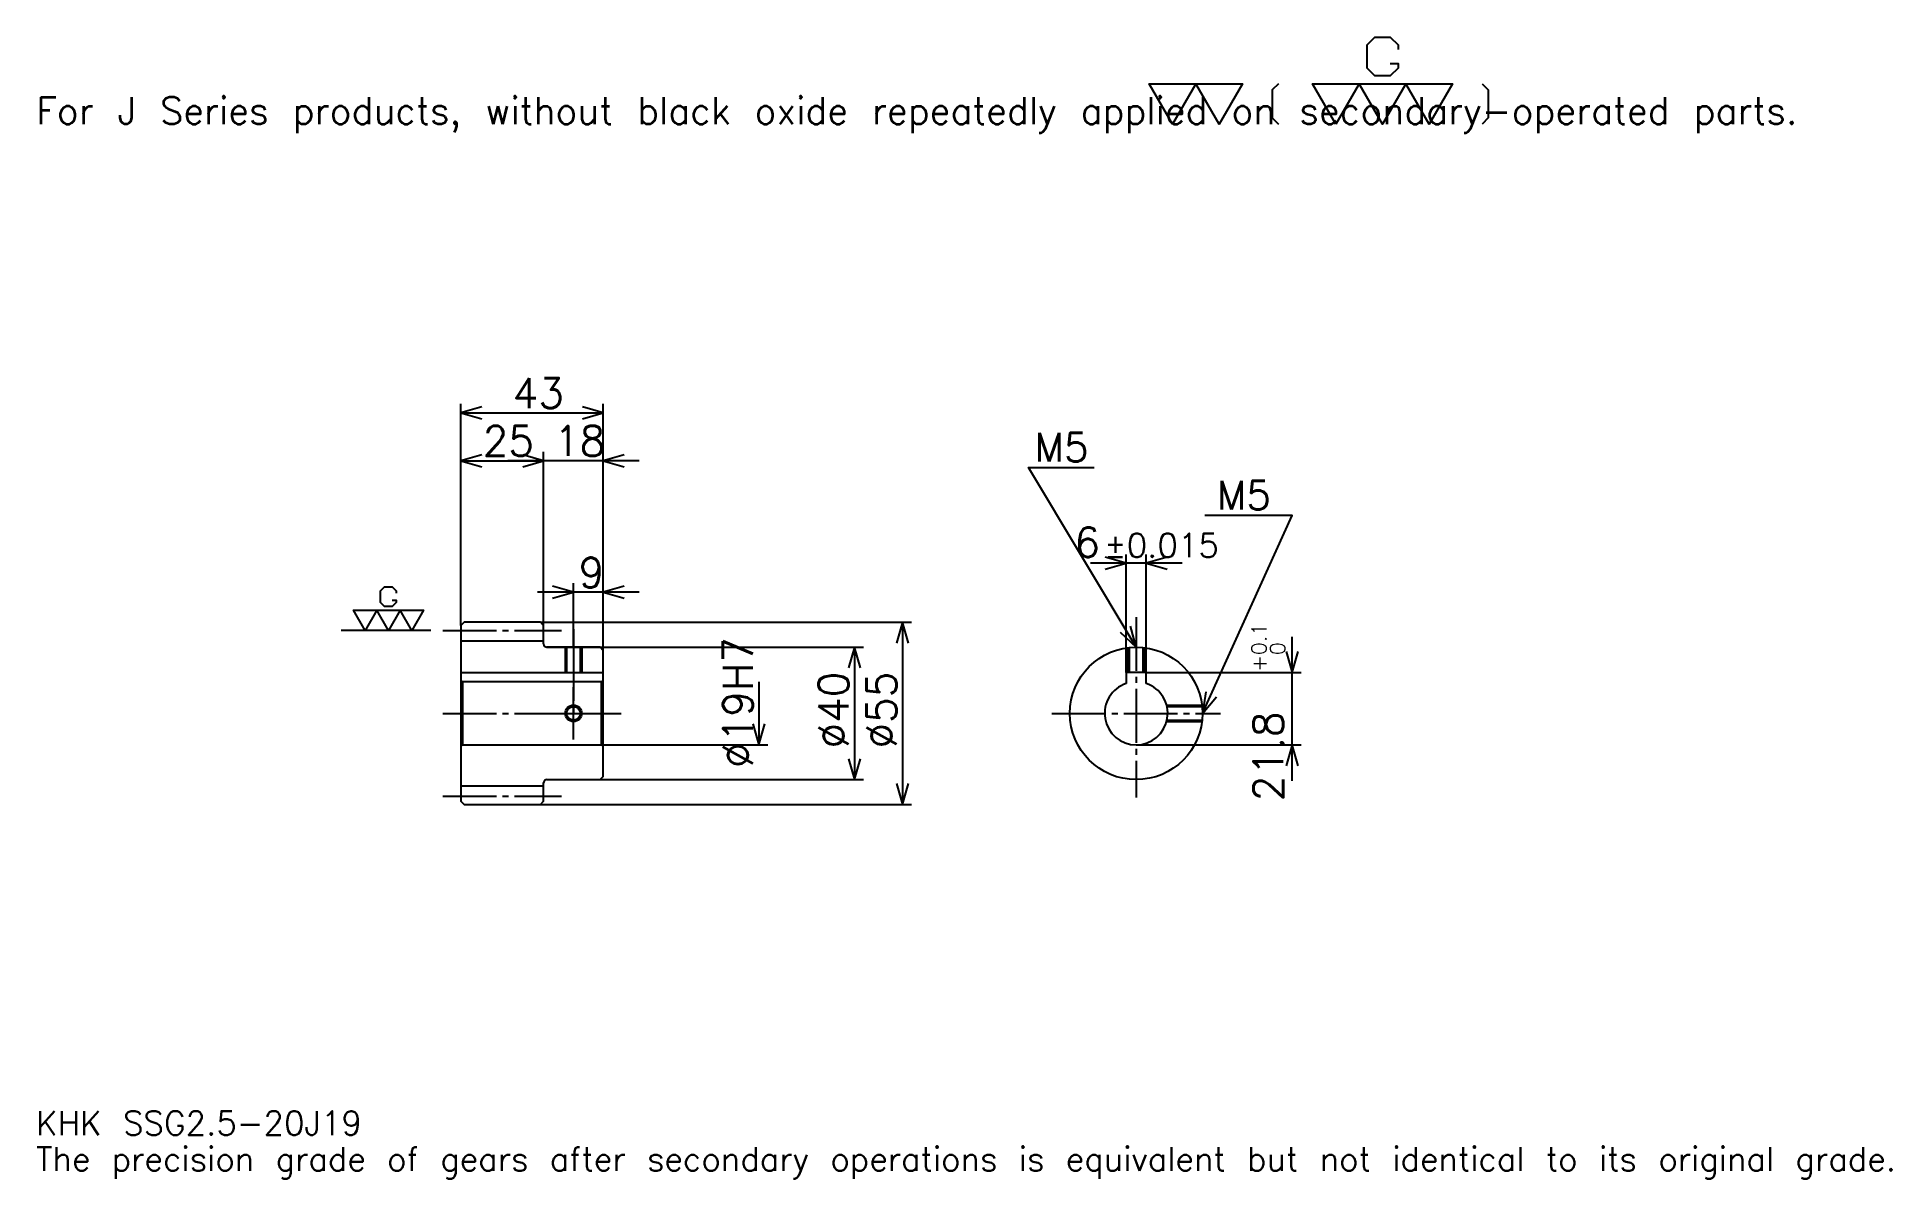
# Model space of a CAD drawing. Extents: x 18 to 578, y 7 to 351.
import ezdxf

# ---------------------------------------------------------------- set-up
doc = ezdxf.new("R2010")
doc.units = 0
doc.linetypes.add('DASHDOT', pattern=[21.652174, 16.23913, -1.804348, 1.804348, -1.804348])
doc.layers.get('0').update_dxf_attribs({"linetype": 'CONTINUOUS'})
doc.layers.add('DASHDOT', color=6, linetype='DASHDOT')
doc.styles.add('KANJI', font='TXT', dxfattribs={"bigfont": 'BIGFONT'})

msp = doc.modelspace()

# ---------------------------------------------------------------- linework, layer by layer
at = {"color": 5}
for p, q in [((146.152161, 174.554352), (146.152161, 240.413055)), ((146.152161, 237.706528), (189.152161, 237.706528)), ((189.152161, 174.554352), (189.152161, 240.413055)), ((171.152161, 174.554352), (171.152161, 225.978271)), ((146.152161, 223.271744), (171.152161, 223.271744)), ((199.978241, 223.271744), (160.32608, 223.271744)), ((363.717377, 192.315216), (336.065216, 192.315216)), ((346.891296, 159.354355), (346.891296, 195.021744)), ((352.891296, 159.354355), (352.891296, 195.021744)), ((180.152161, 174.554352), (180.152161, 186.282608)), ((199.978241, 183.576096), (169.32608, 183.576096)), ((146.152161, 173.554352), (146.152161, 174.554352)), ((170.152161, 174.554352), (189.152161, 174.554352)), ((171.152161, 173.554352), (171.152161, 174.554352)), ((180.152161, 167.054352), (180.152161, 174.554352)), ((180.152161, 167.054352), (180.152161, 174.554352)), ((189.152161, 174.554352), (282.07608, 174.554352)), ((189.152161, 166.054352), (189.152161, 174.554352)), ((279.369568, 174.554352), (279.369568, 119.554352)), ((396.956512, 126.728264), (396.956512, 170.180435)), ((172.152161, 167.054352), (189.152161, 167.054352)), ((189.152161, 167.054352), (267.641296, 167.054352)), ((264.934753, 167.054352), (264.934753, 127.054352)), ((352.891296, 159.354355), (399.663025, 159.354355)), ((236.065201, 156.554352), (236.065201, 137.554352)), ((189.152161, 137.554352), (238.771729, 137.554352)), ((349.891296, 137.554352), (399.663025, 137.554352)), ((172.152161, 127.054352), (189.152161, 127.054352)), ((189.152161, 127.054352), (267.641296, 127.054352)), ((170.152161, 119.554352), (189.152161, 119.554352)), ((189.152161, 119.554352), (282.07608, 119.554352))]:
    msp.add_line(p, q, dxfattribs=at)
at = {"color": 7}
msp.add_line((137.130417, 172.054352), (110.065201, 172.054352), dxfattribs=at)
at = {"color": 4}
for p, q in [((146.152161, 168.929352), (171.152161, 168.929352)), ((146.152161, 159.354355), (189.152161, 159.354355)), ((188.652161, 156.554352), (189.152161, 157.054352)), ((146.652161, 156.554352), (146.652161, 137.554352)), ((188.652161, 137.554352), (189.152161, 137.054352)), ((146.152161, 125.179352), (171.152161, 125.179352))]:
    msp.add_line(p, q, dxfattribs=at)
at = {"color": 7}
for points in [[(426.547821, 343.078705), (428.893494, 343.078705), (428.893494, 341.671326), (426.547821, 339.325653), (421.856537, 339.325653), (419.510864, 341.671326), (419.510864, 348.708282), (421.856537, 351.053925), (426.547821, 351.053925), (428.893494, 348.708282), (428.893494, 347.300873)], [(360.869568, 324.782623), (353.832611, 336.980011), (381.980438, 336.980011), (374.943481, 324.782623), (367.906525, 336.980011), (360.869568, 324.782623)], [(392.770447, 336.980011), (390.893921, 335.103485), (390.893921, 326.659149), (392.770447, 324.782623)], [(410.128265, 324.782623), (403.091309, 336.980011), (445.313049, 336.980011), (438.276093, 324.782623), (431.239136, 336.980011), (424.202179, 324.782623), (417.165222, 336.980011), (410.128265, 324.782623)], [(454.226532, 336.980011), (456.103058, 335.103485), (456.103058, 326.659149), (454.226532, 324.782623)], [(125.492378, 181.202393), (126.665207, 181.202393), (126.665207, 180.498703), (125.492378, 179.325867), (123.146729, 179.325867), (121.9739, 180.498703), (121.9739, 184.017181), (123.146729, 185.190002), (125.492378, 185.190002), (126.665207, 184.017181), (126.665207, 183.313477)], [(117.282593, 172.054352), (113.764114, 178.153046), (134.874985, 178.153046), (131.356506, 172.054352), (127.838028, 178.153046), (124.31955, 172.054352), (120.801071, 178.153046), (117.282593, 172.054352)]]:
    msp.add_lwpolyline(points, dxfattribs=at)
at = {"color": 5}
for points in [[(152.467377, 239.510864), (146.152161, 237.706528), (152.467377, 235.902191)], [(182.836945, 235.902191), (189.152161, 237.706528), (182.836945, 239.510864)], [(152.467377, 225.07608), (146.152161, 223.271744), (152.467377, 221.467407)], [(164.836945, 221.467407), (171.152161, 223.271744), (164.836945, 225.07608)], [(164.836945, 221.467407), (171.152161, 223.271744), (164.836945, 225.07608)], [(195.467377, 225.07608), (189.152161, 223.271744), (195.467377, 221.467407)], [(349.891296, 167.054352), (317.413025, 221.184784), (337.260864, 221.184784)], [(369.891296, 147.054352), (396.956512, 206.75), (370.613037, 206.75)], [(340.57608, 190.510864), (346.891296, 192.315216), (340.57608, 194.119568)], [(359.206512, 194.119568), (352.891296, 192.315216), (359.206512, 190.510864)], [(173.836945, 181.771744), (180.152161, 183.576096), (173.836945, 185.380432)], [(195.467377, 185.380432), (189.152161, 183.576096), (195.467377, 181.771744)], [(281.173889, 168.239136), (279.369568, 174.554352), (277.565186, 168.239136)], [(345.09491, 171.541275), (349.891296, 167.054352), (348.189362, 173.397934)], [(266.739105, 160.739136), (264.934753, 167.054352), (263.130432, 160.739136)], [(395.152161, 165.669571), (396.956512, 159.354355), (398.760864, 165.669571)], [(370.855713, 153.551086), (369.891296, 147.054352), (374.142365, 152.060959)], [(234.260864, 143.869568), (236.065201, 137.554352), (237.869537, 143.869568)], [(398.760864, 131.239136), (396.956512, 137.554352), (395.152161, 131.239136)], [(263.130432, 133.369568), (264.934753, 127.054352), (266.739105, 133.369568)], [(277.565186, 125.869568), (279.369568, 119.554352), (281.173889, 125.869568)]]:
    msp.add_lwpolyline(points, dxfattribs=at)
at = {"color": 4}
for points in [[(171.152161, 168.054352), (171.152161, 173.554352), (170.152161, 174.554352), (147.152161, 174.554352), (146.152161, 173.554352), (146.152161, 137.054352)], [(172.152161, 127.054352), (188.152161, 127.054352), (189.152161, 128.054352), (189.152161, 166.054352), (188.152161, 167.054352), (172.152161, 167.054352)], [(177.652161, 167.054352), (177.652161, 159.354355)], [(178.087158, 167.054352), (178.087158, 159.354355)], [(182.217163, 167.054352), (182.217163, 159.354355)], [(182.652161, 167.054352), (182.652161, 159.354355)], [(347.391296, 159.354355), (347.391296, 166.897491)], [(347.826294, 159.354355), (347.826294, 166.947464)], [(351.956299, 159.354355), (351.956299, 166.947464)], [(352.391296, 159.354355), (352.391296, 166.897491)], [(146.152161, 137.054352), (146.652161, 137.554352), (188.652161, 137.554352), (188.652161, 156.554352), (146.652161, 156.554352), (146.152161, 157.054352)], [(352.891296, 156.068237), (352.891296, 159.354355), (346.891296, 159.354355), (346.891296, 156.068237)], [(359.056458, 149.554352), (369.734436, 149.554352)], [(359.164154, 149.119354), (369.784424, 149.119354)], [(359.056458, 144.554352), (369.734436, 144.554352)], [(359.164154, 144.989349), (369.784424, 144.989349)], [(146.152161, 137.054352), (146.152161, 120.554352), (147.152161, 119.554352), (170.152161, 119.554352), (171.152161, 120.554352), (171.152161, 126.054352)]]:
    msp.add_lwpolyline(points, dxfattribs=at)
for centre, radius in [((349.891296, 147.054352), 20), ((180.152161, 147.054352), 2.065)]:
    msp.add_circle(centre, radius, dxfattribs=at)
at = {"color": 7}
msp.add_circle((180.152161, 147.054352), 2.5, dxfattribs=at)
at = {"color": 4}
for centre, radius, start, end in [((172.152161, 168.054352), 1, 180, 270), ((349.891296, 147.054352), 9.5, 108.40848033, 71.59151967), ((172.152161, 126.054352), 1, 90, 180)]:
    msp.add_arc(centre, radius, start, end, dxfattribs=at)
at = {"layer": 'DASHDOT', "color": 7}
for p, q in [((349.891296, 176.076096), (349.891296, 121.641312)), ((140.73912, 172.054352), (176.565201, 172.054352)), ((180.152161, 167.054352), (180.152161, 147.054352)), ((140.73912, 147.054352), (194.565201, 147.054352)), ((324.478241, 147.054352), (375.304321, 147.054352)), ((140.73912, 122.054352), (176.565201, 122.054352))]:
    msp.add_line(p, q, dxfattribs=at)
for points in [[(180.152161, 172.467392), (180.152161, 153.941315)], [(180.152161, 139.141312), (180.152161, 154.967392)], [(172.23912, 147.054352), (188.065201, 147.054352)]]:
    msp.add_lwpolyline(points, dxfattribs=at)

# ---------------------------------------------------------------- texts
at = {"color": 7, "style": 'KANJI'}
for s, height, p in [('For J Series products, without black oxide repeatedly applied on secondary-operated parts.', 8.119565, (18.043478, 324.782623)), ('43', 9.021739, (161.788025, 239.150009)), ('25', 9.021739, (152.788025, 224.715225)), ('18', 9.021739, (174.288025, 224.715225)), ('M5', 8.66087, (319.217377, 222.989136)), ('M5', 8.66087, (374.221741, 208.554352)), ('6', 9.021739, (331.268646, 194.119568)), ('%%p0.015', 7.217391, (340.199036, 194.119568)), ('9', 9.021739, (181.720093, 185.019562)), ('KHK SSG2.5-20J19', 7.217391, (18.043478, 19.847826)), ('The precision grade of gears after secondary operations is equivalent but not identical to its original grade.', 7.217391, (18.043478, 9.021739))]:
    msp.add_text(s, height=height, dxfattribs=at).set_placement(p)
for s, height, p in [('%%c19H7', 9.021739, (234.260864, 130.589676)), ('0.1', 4.51087, (389.197815, 164.651978)), ('0', 4.51087, (394.79129, 164.651978)), ('+', 4.51087, (389.197815, 159.599792)), ('%%c40', 9.021739, (263.130432, 136.453812)), ('%%c55', 9.021739, (277.565186, 136.453812)), ('21.8', 9.021739, (394.25, 120.55014))]:
    msp.add_text(s, height=height, rotation=90, dxfattribs=at).set_placement(p)

doc.saveas('drawing.dxf')
